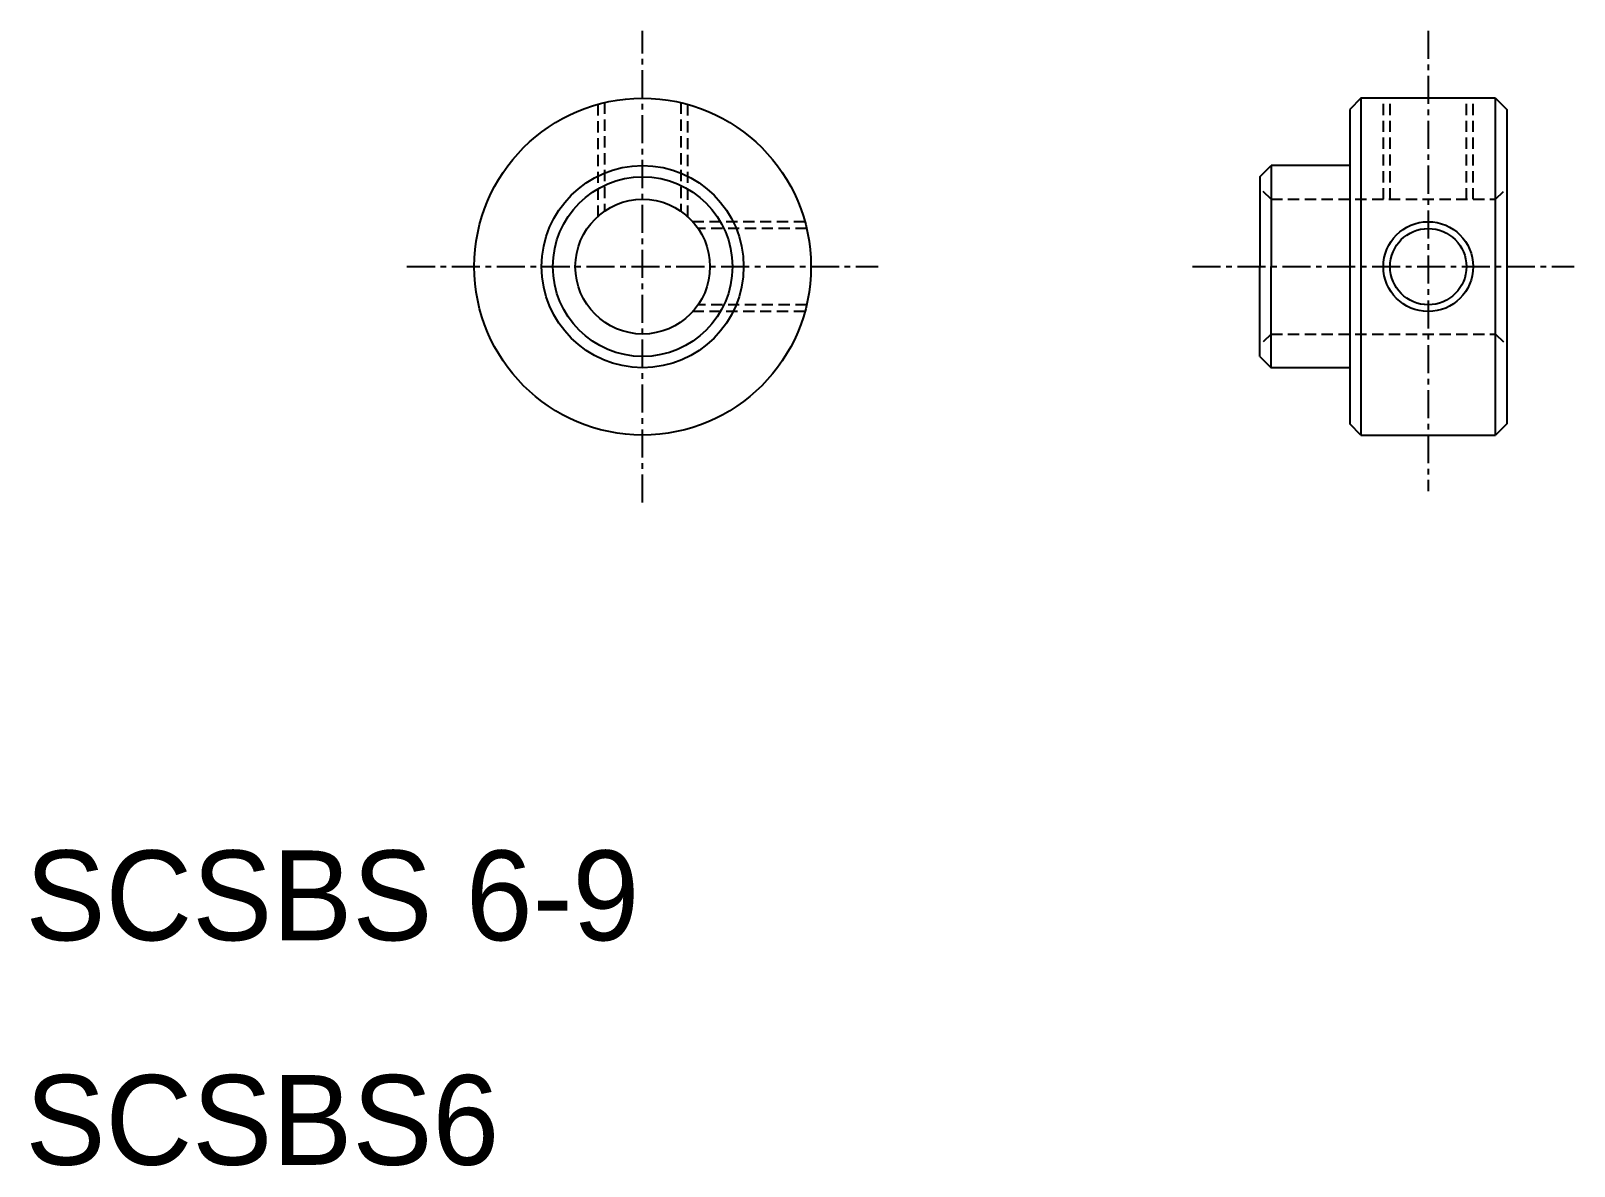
# Model space of a CAD drawing. Extents: x 10.2 to 79, y 9.9 to 60.5.
import ezdxf

# ---------------------------------------------------------------- set-up
doc = ezdxf.new("R2010")
doc.units = 0
doc.linetypes.add('CENTER', pattern=[2, 1.25, -0.25, 0.25, -0.25])
doc.linetypes.add('DASHED', pattern=[0.75, 0.5, -0.25])
doc.layers.get('0').update_dxf_attribs({"linetype": 'CONTINUOUS'})
doc.layers.add('CENTER', color=1, linetype='CENTER')

msp = doc.modelspace()

# ---------------------------------------------------------------- linework, layer by layer
at = {"color": 3, "linetype": 'DASHED'}
for p, q in [((35.5, 57.228), (35.5, 52.236)), ((35.8, 57.305), (35.8, 52.472)), ((39.2, 57.305), (39.2, 52.472)), ((39.5, 57.228), (39.5, 52.236)), ((70.5, 53), (70.5, 57.5)), ((70.8, 53), (70.8, 57.5)), ((74.2, 53), (74.2, 57.5)), ((74.5, 53), (74.5, 57.5)), ((65.5, 53), (65, 53.5)), ((65.5, 53), (75.5, 53)), ((75.5, 53), (76, 53.5)), ((44.728, 52), (39.736, 52)), ((44.805, 51.7), (39.972, 51.7)), ((44.805, 48.3), (39.972, 48.3)), ((44.728, 48), (39.736, 48)), ((65.5, 47), (65, 46.5)), ((65.5, 47), (75.5, 47)), ((75.5, 47), (76, 46.5))]:
    msp.add_line(p, q, dxfattribs=at)
at = {"color": 7, "linetype": 'CONTINUOUS'}
for p, q in [((69.5, 57.5), (69, 57)), ((75.5, 57.5), (69.5, 57.5)), ((69.5, 57.5), (69.5, 42.5)), ((75.5, 57.5), (76, 57)), ((75.5, 42.5), (75.5, 57.5)), ((69, 57), (69, 43)), ((76, 57), (76, 43)), ((65, 54), (65.5, 54.5)), ((69, 54.5), (65.5, 54.5)), ((65.5, 54.5), (65.5, 50)), ((65, 54), (65, 50)), ((65, 46), (65, 50)), ((65.5, 45.5), (65.5, 50)), ((65, 46), (65.5, 45.5)), ((69, 45.5), (65.5, 45.5)), ((69.5, 42.5), (69, 43)), ((76, 43), (75.5, 42.5)), ((69.5, 42.5), (75.5, 42.5))]:
    msp.add_line(p, q, dxfattribs=at)
for centre, radius in [((37.5, 50), 7.5), ((37.5, 50), 4.5), ((37.5, 50), 4), ((37.5, 50), 3), ((72.5, 50), 1.7)]:
    msp.add_circle(centre, radius, dxfattribs=at)
at = {"color": 3, "linetype": 'CONTINUOUS'}
msp.add_circle((72.5, 50), 2, dxfattribs=at)
at = {"layer": 'CENTER', "color": 1, "linetype": 'CENTER'}
for p, q in [((37.5, 39.5), (37.5, 60.5)), ((72.5, 60.5), (72.5, 40)), ((27, 50), (48, 50)), ((62, 50), (79, 50))]:
    msp.add_line(p, q, dxfattribs=at)

# ---------------------------------------------------------------- texts
at = {"color": 7, "linetype": 'CONTINUOUS'}
for s, p in [('SCSBS 6-9', (10, 20)), ('SCSBS6', (10, 10))]:
    msp.add_text(s, height=4, dxfattribs=at).set_placement(p)

doc.saveas('drawing.dxf')
